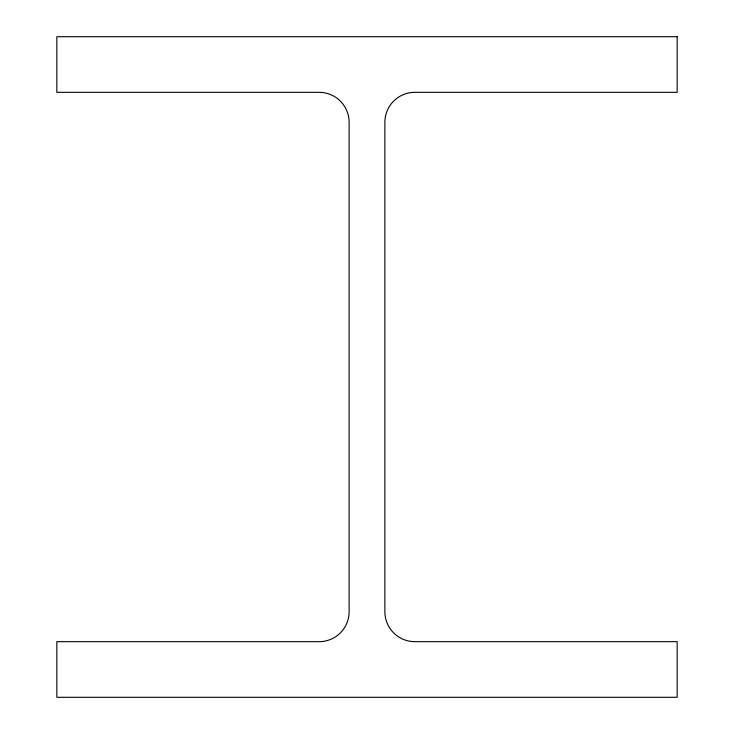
<?xml version="1.0" encoding="UTF-8"?>
<svg xmlns="http://www.w3.org/2000/svg" width="734" height="734" viewBox="0 0 734 734"><rect width="100%" height="100%" fill="white"/><g stroke="black" fill="none" stroke-linecap="round" stroke-linejoin="round"><path stroke-width="1.1" d="M677.161 36.7L56.839 36.7L56.839 92.337L319.171 92.337A29.956 29.956 0 0 1 349.127 122.294L349.127 611.706A29.956 29.956 0 0 1 319.171 641.663L56.839 641.663L56.839 697.3L677.161 697.3L677.161 641.663L414.829 641.663A29.956 29.956 0 0 1 384.873 611.706L384.873 122.294A29.956 29.956 0 0 1 414.829 92.337L677.161 92.337L677.161 36.7"/></g></svg>
